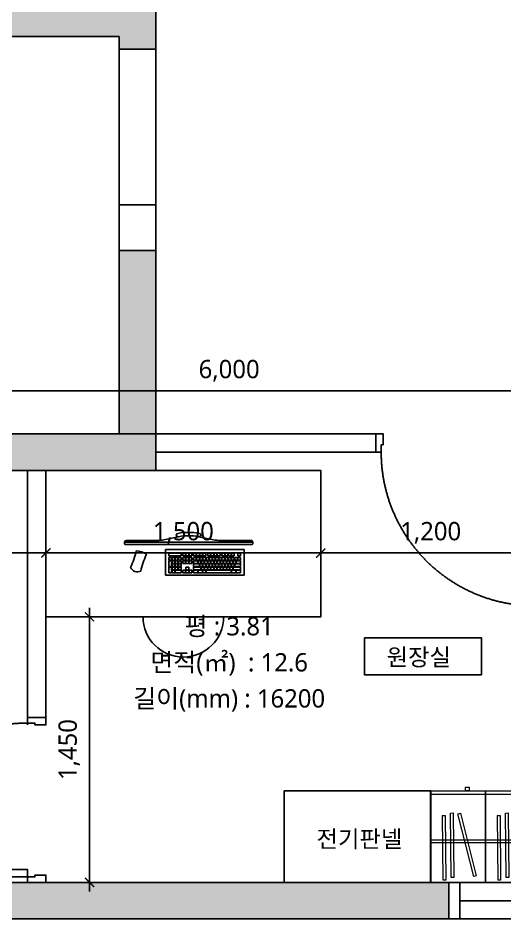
# Model space of a CAD drawing. Header units: metres. Extents: x 11578468 to 47831421, y -58341524 to -14256839.
# Drawn here: x 23815855 to 23818513, y -29036117 to -29031197 of the extents above; entities that cross this region are included whole.
import ezdxf
from ezdxf.enums import TextEntityAlignment as Align

# ---------------------------------------------------------------- set-up
doc = ezdxf.new("R2010")
doc.units = ezdxf.units.M
doc.header["$LTSCALE"] = 50
doc.header["$MEASUREMENT"] = 0
doc.linetypes.add('CEN', pattern=[62, 60, -1, 0, -1])
doc.linetypes.add('CENTER2', pattern=[28.575, 19.05, -3.175, 3.175, -3.175])
doc.layers.get('0').update_dxf_attribs({"linetype": 'CONTINUOUS'})
doc.layers.get('DEFPOINTS').update_dxf_attribs({"linetype": 'CONTINUOUS'})
for name, color, linetype in [('0-ELC TEXT', 7, 'CONTINUOUS'), ('04_FUR', 6, 'CONTINUOUS'), ('3.기호.계단선', 30, 'CONTINUOUS'), ('CEN', 250, 'CEN'), ('wall', 3, 'CONTINUOUS'), ('WIN', 4, 'CONTINUOUS'), ('家具', 251, 'CONTINUOUS')]:
    doc.layers.add(name, color=color, linetype=linetype)
doc.layers.add('Arch', color=8, linetype='CONTINUOUS', lineweight=0)
doc.layers.add('ha', color=8, linetype='CONTINUOUS', lineweight=5)
doc.styles.add('HY 울릉도 L', font='malgun.ttf')
doc.styles.add('넥슨고딕', font='malgun.ttf')
doc.styles.add('맑은 고딕', font='malgun.ttf')
doc.dimstyles.new('사본 50', dxfattribs={"dimscale": 50, "dimtxt": 2, "dimasz": 1, "dimexe": 1, "dimexo": 1, "dimgap": 1, "dimtad": 1, "dimdec": 0, "dimrnd": 0.05, "dimdsep": 46, "dimlunit": 6, "dimtxsty": 'HY 울릉도 L', "dimblk": 'ARCHTICK', "dimcen": 2.5, "dimdle": 1, "dimclrd": 133, "dimclre": 133, "dimclrt": 30, "dimadec": 0, "dimazin": 0, "dimtfac": 1, "dimtdec": 0, "dimtix": 1, "dimtmove": 2, "dimatfit": 3, "dimldrblk": 'ARCHTICK', "dimfxl": 1, "dimlwd": -1, "dimlwe": -1, "dimarcsym": 0})

# ---------------------------------------------------------------- blocks, each defined once
blk = doc.blocks.new('*U356')
at = {"layer": 'WIN', "linetype": 'Continuous'}
blk.add_line((60, 100), (1120, 100), dxfattribs=at)
for points in [[(0, 0), (1180, 0), (1180, 200), (0, 200)], [(0, 0), (60, 0), (60, 200), (0, 200)], [(1180, 0), (1120, 0), (1120, 200), (1180, 200)]]:
    blk.add_lwpolyline(points, close=True, dxfattribs=at)
blk = doc.blocks.new('sdagdgds')
at = {"layer": 'ha', "transparency": 33554687}
h = blk.add_hatch(color=256, dxfattribs=at)
h.dxf.hatch_style = 1
h.paths.add_polyline_path([(23725502, -29128457), (23728302, -29128457), (23728302, -29132607), (23728502, -29132607), (23728502, -29128257), (23728302, -29128257), (23725302, -29128257), (23725302, -29132557), (23725502, -29132557)])
h.paths.add_polyline_path([(23728502, -29133657), (23728302, -29133657), (23728302, -29133757), (23725502, -29133757), (23725502, -29133657), (23725302, -29133657), (23725302, -29133757), (23724848.0976572, -29133757), (23724752, -29133757), (23724752, -29136507), (23725152, -29136507), (23725152, -29137657), (23725352, -29137657), (23725352, -29137507), (23727752, -29137507), (23727952, -29137507), (23727952, -29137307), (23725352, -29137307), (23725352, -29136507), (23727052, -29136507), (23727052, -29136707), (23727252, -29136707), (23727252, -29136507), (23727252, -29135757), (23727252, -29135707), (23727052, -29135707), (23727052, -29135757), (23727052, -29136307), (23725352, -29136307), (23724952, -29136307), (23724952, -29133957), (23727052, -29133957), (23727052, -29134507), (23727252, -29134507), (23727252, -29133957), (23728502, -29133957)])
h.paths.add_polyline_path([(23727952, -29138607), (23727752, -29138607), (23727752, -29139637), (23725352, -29139637), (23725352, -29139457), (23725152, -29139457), (23725152, -29140057), (23725352, -29140057), (23725352, -29139837), (23727752, -29139837), (23727752, -29139907), (23727952, -29139907), (23727952, -29139837)])
h.paths.add_polyline_path([(23727952, -29141007), (23727752, -29141007), (23727752, -29142007), (23725352, -29142007), (23725352, -29141857), (23725152, -29141857), (23725152, -29144557), (23725652, -29144557), (23725652, -29144657), (23729552, -29144657), (23729552, -29144457), (23725852, -29144457), (23725852, -29144357), (23725352, -29144357), (23725352, -29142207), (23727952, -29142207)])
h.paths.add_polyline_path([(23731552, -29144307), (23730852, -29144307), (23730852, -29144457), (23730732, -29144457), (23730732, -29144657), (23732052, -29144657), (23732052, -29144457), (23731552, -29144457)])
h.paths.add_polyline_path([(23739502, -29144457), (23736702, -29144457), (23736702, -29144307), (23736002, -29144307), (23736002, -29144457), (23733202, -29144457), (23733202, -29144657), (23739502, -29144657)])
h.paths.add_polyline_path([(23745902, -29143307), (23745702, -29143307), (23745702, -29144457), (23744702, -29144457), (23744702, -29144307), (23744002, -29144307), (23744002, -29144457), (23743102, -29144457), (23743102, -29144657), (23745902, -29144657)])
h.paths.add_polyline_path([(23745902, -29133157), (23745702, -29133157), (23745702, -29139657), (23745902, -29139657)])
h.paths.add_polyline_path([(23745902, -29140857), (23745702, -29140857), (23745702, -29142157), (23745902, -29142157)])
h.paths.add_polyline_path([(23744602, -29136307), (23743902, -29136307), (23743902, -29136657), (23744602, -29136657)])
h.paths.add_polyline_path([(23736702, -29136307), (23736002, -29136307), (23736002, -29136657), (23736702, -29136657)])
h.paths.add_polyline_path([(23731602, -29136307), (23730902, -29136307), (23730902, -29136657), (23731602, -29136657)])
h.paths.add_polyline_path([(23745902, -29130707), (23745702, -29130707), (23745702, -29131957), (23745902, -29131957)])
h.paths.add_polyline_path([(23745902, -29128257), (23743802, -29128257), (23743802, -29128457), (23743802, -29128707), (23744502, -29128707), (23744502, -29128457), (23745702, -29128457), (23745702, -29129607), (23745902, -29129607)])
h.paths.add_polyline_path([(23731602, -29128457), (23731602, -29128257), (23730902, -29128257), (23730902, -29130107), (23731102, -29130107), (23731102, -29128707), (23731602, -29128707)])
h.paths.add_polyline_path([(23736702, -29128257), (23736002, -29128257), (23736002, -29128457), (23736002, -29128707), (23736702, -29128707), (23736702, -29128457)])
at = {"layer": 'CEN'}
blk.add_lwpolyline([(23727752, -29141007), (23727952, -29141007), (23727952, -29139907), (23727752, -29139907)], close=True, dxfattribs=at)
at = {"layer": 'wall'}
for p, q in [((23727952, -29138607), (23727952, -29139837)), ((23727752, -29139837), (23725352, -29139837)), ((23727752, -29139837), (23727752, -29139907)), ((23727952, -29139837), (23727952, -29139907)), ((23727752, -29139907), (23727952, -29139907)), ((23727752, -29141007), (23727752, -29142007)), ((23727752, -29141007), (23727952, -29141007)), ((23727952, -29141007), (23727952, -29142207)), ((23725352, -29142007), (23727752, -29142007)), ((23725352, -29142207), (23727952, -29142207)), ((23729552, -29144457), (23725852, -29144457)), ((23729552, -29144457), (23729552, -29144657)), ((23729552, -29144657), (23725652, -29144657))]:
    blk.add_line(p, q, dxfattribs=at)
at = {"layer": 'WIN', "linetype": 'Continuous'}
blk.add_blockref('*U356', (23729552, -29144657), dxfattribs=at)
blk = doc.blocks.new('*U2496')
at = {"layer": 'WIN', "linetype": 'Continuous', "transparency": 33554687}
for points in [[(30, 1040), (30, 200), (70, 200), (70, 1040)], [(0, 200), (0, 100), (40, 100), (40, 160), (30, 160), (30, 200)], [(900, 200), (900, 100), (860, 100), (860, 160), (870, 160), (870, 200)]]:
    blk.add_lwpolyline(points, close=True, dxfattribs=at)
at = {"layer": 'WIN', "linetype": 'CENTER2', "ltscale": 20, "transparency": 33554687}
blk.add_arc((30, 200), 840, 0, 90, dxfattribs=at)
blk = doc.blocks.new('arrttt')
at = {"layer": 'Arch', "color": 6}
for p, q in [((883190.8, 53508.7), (882890.8, 53508.7)), ((882890.8, 53508.7), (882890.8, 53008.7)), ((882958.9, 53496.3), (882955.8, 53144.1)), ((882972.9, 53496.2), (882958.9, 53496.3)), ((882969.8, 53144), (882972.9, 53496.2)), ((883002.8, 53482.1), (882999.7, 53130)), ((883016.8, 53482), (883002.8, 53482.1)), ((883013.7, 53129.9), (883016.8, 53482)), ((883190.8, 53008.7), (883190.8, 53508.7)), ((883126.4, 53476.3), (883040, 53134.9)), ((883053.6, 53131.5), (883140, 53472.9)), ((883140, 53472.9), (883126.4, 53476.3)), ((882890.8, 53291.2), (883190.8, 53291.2)), ((882890.8, 53276.2), (883190.8, 53276.2)), ((882955.8, 53144.1), (882969.8, 53144)), ((882999.7, 53130), (883013.7, 53129.9)), ((883040, 53134.9), (883053.6, 53131.5)), ((883190.8, 53028.7), (882890.8, 53028.7)), ((882890.8, 53008.7), (883190.8, 53008.7)), ((883100.8, 53008.7), (883080.8, 53008.7)), ((883080.8, 53008.7), (883080.8, 52988.7)), ((883080.8, 52988.7), (883100.8, 52988.7)), ((883100.8, 52988.7), (883100.8, 53008.7))]:
    blk.add_line(p, q, dxfattribs=at)
blk = doc.blocks.new('374982739')
for p, q in [((23848107.6, -29101178.4), (23848107.6, -29101356.3)), ((23848116.6, -29101169.4), (23848116.6, -29101169.4)), ((23848116.6, -29101169.4), (23848125.6, -29101169.4)), ((23848130.1, -29101173.9), (23848130.1, -29101864.9)), ((23848156.4, -29101216.2), (23848298.1, -29101216.2)), ((23848156.4, -29101216.2), (23848156.4, -29101644.8)), ((23848177.1, -29101235.2), (23848177.1, -29101250.4)), ((23848192.2, -29101235.2), (23848177.1, -29101235.2)), ((23848177.1, -29101250.4), (23848192.2, -29101250.4)), ((23848192.2, -29101250.4), (23848192.2, -29101235.2)), ((23848200.9, -29101235.2), (23848200.9, -29101250.4)), ((23848216, -29101235.2), (23848200.9, -29101235.2)), ((23848200.9, -29101250.4), (23848216, -29101250.4)), ((23848216, -29101252.6), (23848200.9, -29101252.6)), ((23848200.9, -29101252.6), (23848200.9, -29101267.7)), ((23848216, -29101250.4), (23848216, -29101235.2)), ((23848216, -29101267.7), (23848216, -29101252.6)), ((23848218.2, -29101235.2), (23848218.2, -29101259)), ((23848233.3, -29101235.2), (23848218.2, -29101235.2)), ((23848233.3, -29101259), (23848233.3, -29101235.2)), ((23848235.5, -29101235.2), (23848235.5, -29101267.7)), ((23848250.7, -29101235.2), (23848235.5, -29101235.2)), ((23848250.7, -29101267.7), (23848250.7, -29101235.2)), ((23848252.8, -29101235.2), (23848252.8, -29101276.4)), ((23848268, -29101235.2), (23848252.8, -29101235.2)), ((23848268, -29101276.4), (23848268, -29101235.2)), ((23848270.1, -29101235.2), (23848270.1, -29101259)), ((23848285.3, -29101235.2), (23848270.1, -29101235.2)), ((23848285.3, -29101259), (23848285.3, -29101235.2)), ((23848298.1, -29101644.8), (23848298.1, -29101216.2)), ((23848177.1, -29101269.9), (23848177.1, -29101285)), ((23848192.2, -29101269.9), (23848177.1, -29101269.9)), ((23848177.1, -29101285), (23848192.2, -29101285)), ((23848177.1, -29101287.2), (23848177.1, -29101302.3)), ((23848192.2, -29101287.2), (23848177.1, -29101287.2)), ((23848177.1, -29101302.3), (23848192.2, -29101302.3)), ((23848177.1, -29101304.5), (23848177.1, -29101319.6)), ((23848192.2, -29101304.5), (23848177.1, -29101304.5)), ((23848192.2, -29101285), (23848192.2, -29101269.9)), ((23848192.2, -29101302.3), (23848192.2, -29101287.2)), ((23848192.2, -29101319.6), (23848192.2, -29101304.5)), ((23848200.9, -29101267.7), (23848216, -29101267.7)), ((23848216, -29101269.9), (23848200.9, -29101269.9)), ((23848200.9, -29101269.9), (23848200.9, -29101285)), ((23848200.9, -29101285), (23848216, -29101285)), ((23848200.9, -29101287.2), (23848200.9, -29101302.3)), ((23848216, -29101287.2), (23848200.9, -29101287.2)), ((23848200.9, -29101302.3), (23848216, -29101302.3)), ((23848216, -29101304.5), (23848200.9, -29101304.5)), ((23848200.9, -29101304.5), (23848200.9, -29101319.6)), ((23848216, -29101285), (23848216, -29101269.9)), ((23848216, -29101302.3), (23848216, -29101287.2)), ((23848216, -29101319.6), (23848216, -29101304.5)), ((23848218.2, -29101259), (23848233.3, -29101259)), ((23848218.2, -29101261.2), (23848218.2, -29101276.4)), ((23848233.3, -29101261.2), (23848218.2, -29101261.2)), ((23848218.2, -29101276.4), (23848233.3, -29101276.4)), ((23848218.2, -29101278.5), (23848218.2, -29101293.7)), ((23848233.3, -29101278.5), (23848218.2, -29101278.5)), ((23848218.2, -29101293.7), (23848233.3, -29101293.7)), ((23848218.2, -29101295.8), (23848218.2, -29101311)), ((23848233.3, -29101295.8), (23848218.2, -29101295.8)), ((23848233.3, -29101276.4), (23848233.3, -29101261.2)), ((23848233.3, -29101293.7), (23848233.3, -29101278.5)), ((23848233.3, -29101311), (23848233.3, -29101295.8)), ((23848235.5, -29101267.7), (23848250.7, -29101267.7)), ((23848235.5, -29101269.9), (23848235.5, -29101285)), ((23848250.7, -29101269.9), (23848235.5, -29101269.9)), ((23848235.5, -29101285), (23848250.7, -29101285)), ((23848235.5, -29101287.2), (23848235.5, -29101302.3)), ((23848250.7, -29101287.2), (23848235.5, -29101287.2)), ((23848235.5, -29101302.3), (23848250.7, -29101302.3)), ((23848250.7, -29101304.5), (23848235.5, -29101304.5)), ((23848235.5, -29101304.5), (23848235.5, -29101319.6)), ((23848250.7, -29101285), (23848250.7, -29101269.9)), ((23848250.7, -29101302.3), (23848250.7, -29101287.2)), ((23848250.7, -29101319.6), (23848250.7, -29101304.5)), ((23848252.8, -29101276.4), (23848268, -29101276.4)), ((23848252.8, -29101278.5), (23848252.8, -29101293.7)), ((23848268, -29101278.5), (23848252.8, -29101278.5)), ((23848252.8, -29101293.7), (23848268, -29101293.7)), ((23848252.8, -29101295.8), (23848252.8, -29101311)), ((23848268, -29101295.8), (23848252.8, -29101295.8)), ((23848268, -29101293.7), (23848268, -29101278.5)), ((23848268, -29101311), (23848268, -29101295.8)), ((23848270.1, -29101259), (23848285.3, -29101259)), ((23848270.1, -29101261.2), (23848270.1, -29101285)), ((23848285.3, -29101261.2), (23848270.1, -29101261.2)), ((23848270.1, -29101285), (23848285.3, -29101285)), ((23848270.1, -29101287.2), (23848270.1, -29101423.5)), ((23848285.3, -29101287.2), (23848270.1, -29101287.2)), ((23848285.3, -29101285), (23848285.3, -29101261.2)), ((23848285.3, -29101423.5), (23848285.3, -29101287.2)), ((23848177.1, -29101319.6), (23848192.2, -29101319.6)), ((23848177.1, -29101321.8), (23848177.1, -29101337)), ((23848192.2, -29101321.8), (23848177.1, -29101321.8)), ((23848177.1, -29101337), (23848192.2, -29101337)), ((23848177.1, -29101347.8), (23848177.1, -29101362.9)), ((23848192.2, -29101347.8), (23848177.1, -29101347.8)), ((23848192.2, -29101337), (23848192.2, -29101321.8)), ((23848192.2, -29101362.9), (23848192.2, -29101347.8)), ((23848200.9, -29101319.6), (23848216, -29101319.6)), ((23848216, -29101321.8), (23848200.9, -29101321.8)), ((23848200.9, -29101321.8), (23848200.9, -29101337)), ((23848200.9, -29101337), (23848216, -29101337)), ((23848200.9, -29101339.1), (23848200.9, -29101354.3)), ((23848216, -29101339.1), (23848200.9, -29101339.1)), ((23848200.9, -29101354.3), (23848216, -29101354.3)), ((23848200.9, -29101356.4), (23848200.9, -29101371.6)), ((23848216, -29101356.4), (23848200.9, -29101356.4)), ((23848216, -29101337), (23848216, -29101321.8)), ((23848216, -29101354.3), (23848216, -29101339.1)), ((23848216, -29101371.6), (23848216, -29101356.4)), ((23848218.2, -29101311), (23848233.3, -29101311)), ((23848218.2, -29101313.2), (23848218.2, -29101328.3)), ((23848233.3, -29101313.2), (23848218.2, -29101313.2)), ((23848218.2, -29101328.3), (23848233.3, -29101328.3)), ((23848218.2, -29101330.5), (23848218.2, -29101345.6)), ((23848233.3, -29101330.5), (23848218.2, -29101330.5)), ((23848218.2, -29101345.6), (23848233.3, -29101345.6)), ((23848233.3, -29101347.8), (23848218.2, -29101347.8)), ((23848218.2, -29101347.8), (23848218.2, -29101362.9)), ((23848233.3, -29101328.3), (23848233.3, -29101313.2)), ((23848233.3, -29101345.6), (23848233.3, -29101330.5)), ((23848233.3, -29101362.9), (23848233.3, -29101347.8)), ((23848235.5, -29101319.6), (23848250.7, -29101319.6)), ((23848250.7, -29101321.8), (23848235.5, -29101321.8)), ((23848235.5, -29101321.8), (23848235.5, -29101337)), ((23848235.5, -29101337), (23848250.7, -29101337)), ((23848235.5, -29101339.1), (23848235.5, -29101354.3)), ((23848250.7, -29101339.1), (23848235.5, -29101339.1)), ((23848235.5, -29101354.3), (23848250.7, -29101354.3)), ((23848235.5, -29101356.4), (23848235.5, -29101371.6)), ((23848250.7, -29101356.4), (23848235.5, -29101356.4)), ((23848250.7, -29101337), (23848250.7, -29101321.8)), ((23848250.7, -29101354.3), (23848250.7, -29101339.1)), ((23848250.7, -29101371.6), (23848250.7, -29101356.4)), ((23848252.8, -29101311), (23848268, -29101311)), ((23848252.8, -29101313.2), (23848252.8, -29101328.3)), ((23848268, -29101313.2), (23848252.8, -29101313.2)), ((23848252.8, -29101328.3), (23848268, -29101328.3)), ((23848252.8, -29101330.5), (23848252.8, -29101345.6)), ((23848268, -29101330.5), (23848252.8, -29101330.5)), ((23848252.8, -29101345.6), (23848268, -29101345.6)), ((23848252.8, -29101347.8), (23848252.8, -29101362.9)), ((23848268, -29101347.8), (23848252.8, -29101347.8)), ((23848268, -29101328.3), (23848268, -29101313.2)), ((23848268, -29101345.6), (23848268, -29101330.5)), ((23848268, -29101362.9), (23848268, -29101347.8)), ((23848087.2, -29101465.3), (23848105.8, -29101374.3)), ((23848177.1, -29101362.9), (23848192.2, -29101362.9)), ((23848177.1, -29101365.1), (23848177.1, -29101380.3)), ((23848192.2, -29101365.1), (23848177.1, -29101365.1)), ((23848177.1, -29101380.3), (23848192.2, -29101380.3)), ((23848192.2, -29101382.4), (23848177.1, -29101382.4)), ((23848177.1, -29101382.4), (23848177.1, -29101397.6)), ((23848177.1, -29101397.6), (23848192.2, -29101397.6)), ((23848177.1, -29101399.7), (23848177.1, -29101414.9)), ((23848192.2, -29101399.7), (23848177.1, -29101399.7)), ((23848192.2, -29101380.3), (23848192.2, -29101365.1)), ((23848192.2, -29101397.6), (23848192.2, -29101382.4)), ((23848192.2, -29101414.9), (23848192.2, -29101399.7)), ((23848200.9, -29101371.6), (23848216, -29101371.6)), ((23848200.9, -29101373.8), (23848200.9, -29101388.9)), ((23848216, -29101373.8), (23848200.9, -29101373.8)), ((23848200.9, -29101388.9), (23848216, -29101388.9)), ((23848200.9, -29101391.1), (23848200.9, -29101406.2)), ((23848216, -29101391.1), (23848200.9, -29101391.1)), ((23848200.9, -29101406.2), (23848216, -29101406.2)), ((23848216, -29101388.9), (23848216, -29101373.8)), ((23848216, -29101406.2), (23848216, -29101391.1)), ((23848218.2, -29101362.9), (23848233.3, -29101362.9)), ((23848218.2, -29101365.1), (23848218.2, -29101380.3)), ((23848233.3, -29101365.1), (23848218.2, -29101365.1)), ((23848218.2, -29101380.3), (23848233.3, -29101380.3)), ((23848233.3, -29101382.4), (23848218.2, -29101382.4)), ((23848218.2, -29101382.4), (23848218.2, -29101397.6)), ((23848218.2, -29101397.6), (23848233.3, -29101397.6)), ((23848218.2, -29101399.7), (23848218.2, -29101414.9)), ((23848233.3, -29101399.7), (23848218.2, -29101399.7)), ((23848233.3, -29101380.3), (23848233.3, -29101365.1)), ((23848233.3, -29101397.6), (23848233.3, -29101382.4)), ((23848233.3, -29101414.9), (23848233.3, -29101399.7)), ((23848235.5, -29101371.6), (23848250.7, -29101371.6)), ((23848235.5, -29101373.8), (23848235.5, -29101388.9)), ((23848250.7, -29101373.8), (23848235.5, -29101373.8)), ((23848235.5, -29101388.9), (23848250.7, -29101388.9)), ((23848250.7, -29101391.1), (23848235.5, -29101391.1)), ((23848235.5, -29101391.1), (23848235.5, -29101406.2)), ((23848235.5, -29101406.2), (23848250.7, -29101406.2)), ((23848250.7, -29101388.9), (23848250.7, -29101373.8)), ((23848250.7, -29101406.2), (23848250.7, -29101391.1)), ((23848252.8, -29101362.9), (23848268, -29101362.9)), ((23848252.8, -29101365.1), (23848252.8, -29101380.3)), ((23848268, -29101365.1), (23848252.8, -29101365.1)), ((23848252.8, -29101380.3), (23848268, -29101380.3)), ((23848252.8, -29101382.4), (23848252.8, -29101397.6)), ((23848268, -29101382.4), (23848252.8, -29101382.4)), ((23848252.8, -29101397.6), (23848268, -29101397.6)), ((23848268, -29101399.7), (23848252.8, -29101399.7)), ((23848252.8, -29101399.7), (23848252.8, -29101414.9)), ((23848268, -29101380.3), (23848268, -29101365.1)), ((23848268, -29101397.6), (23848268, -29101382.4)), ((23848268, -29101414.9), (23848268, -29101399.7)), ((23848177.1, -29101414.9), (23848192.2, -29101414.9)), ((23848177.1, -29101425.7), (23848177.1, -29101440.9)), ((23848192.2, -29101425.7), (23848177.1, -29101425.7)), ((23848177.1, -29101440.9), (23848192.2, -29101440.9)), ((23848177.1, -29101443), (23848177.1, -29101458.2)), ((23848192.2, -29101443), (23848177.1, -29101443)), ((23848192.2, -29101440.9), (23848192.2, -29101425.7)), ((23848192.2, -29101458.2), (23848192.2, -29101443)), ((23848216, -29101408.4), (23848200.9, -29101408.4)), ((23848200.9, -29101408.4), (23848200.9, -29101423.5)), ((23848200.9, -29101423.5), (23848216, -29101423.5)), ((23848216, -29101425.7), (23848200.9, -29101425.7)), ((23848200.9, -29101425.7), (23848200.9, -29101440.9)), ((23848200.9, -29101440.9), (23848216, -29101440.9)), ((23848216, -29101443), (23848200.9, -29101443)), ((23848200.9, -29101443), (23848200.9, -29101458.2)), ((23848216, -29101423.5), (23848216, -29101408.4)), ((23848216, -29101440.9), (23848216, -29101425.7)), ((23848216, -29101458.2), (23848216, -29101443)), ((23848218.2, -29101414.9), (23848233.3, -29101414.9)), ((23848218.2, -29101417), (23848218.2, -29101432.2)), ((23848233.3, -29101417), (23848218.2, -29101417)), ((23848233.3, -29101432.2), (23848218.2, -29101432.2)), ((23848218.2, -29101434.4), (23848218.2, -29101449.5)), ((23848218.2, -29101434.4), (23848233.3, -29101434.4)), ((23848218.2, -29101449.5), (23848233.3, -29101449.5)), ((23848218.2, -29101451.7), (23848218.2, -29101466.8)), ((23848218.2, -29101451.7), (23848233.3, -29101451.7)), ((23848233.3, -29101432.2), (23848233.3, -29101417)), ((23848233.3, -29101449.5), (23848233.3, -29101434.4)), ((23848233.3, -29101466.8), (23848233.3, -29101451.7)), ((23848235.5, -29101408.4), (23848235.5, -29101423.5)), ((23848250.7, -29101408.4), (23848235.5, -29101408.4)), ((23848235.5, -29101423.5), (23848250.7, -29101423.5)), ((23848250.7, -29101425.7), (23848235.5, -29101425.7)), ((23848235.5, -29101425.7), (23848235.5, -29101440.9)), ((23848235.5, -29101440.9), (23848250.7, -29101440.9)), ((23848235.5, -29101443), (23848235.5, -29101458.2)), ((23848250.7, -29101443), (23848235.5, -29101443)), ((23848250.7, -29101423.5), (23848250.7, -29101408.4)), ((23848250.7, -29101440.9), (23848250.7, -29101425.7)), ((23848250.7, -29101458.2), (23848250.7, -29101443)), ((23848252.8, -29101414.9), (23848268, -29101414.9)), ((23848252.8, -29101417), (23848252.8, -29101432.2)), ((23848268, -29101417), (23848252.8, -29101417)), ((23848268, -29101432.2), (23848252.8, -29101432.2)), ((23848252.8, -29101434.4), (23848252.8, -29101449.5)), ((23848252.8, -29101434.4), (23848268, -29101434.4)), ((23848252.8, -29101449.5), (23848268, -29101449.5)), ((23848252.8, -29101451.7), (23848252.8, -29101492.8)), ((23848268, -29101451.7), (23848252.8, -29101451.7)), ((23848268, -29101432.2), (23848268, -29101417)), ((23848268, -29101449.5), (23848268, -29101434.4)), ((23848268, -29101492.8), (23848268, -29101451.7)), ((23848285.3, -29101423.5), (23848270.1, -29101423.5)), ((23848285.3, -29101425.7), (23848270.1, -29101425.7)), ((23848270.1, -29101425.7), (23848270.1, -29101440.9)), ((23848285.3, -29101440.9), (23848270.1, -29101440.9)), ((23848270.1, -29101443), (23848270.1, -29101466.8)), ((23848285.3, -29101443), (23848270.1, -29101443)), ((23848285.3, -29101440.9), (23848285.3, -29101425.7)), ((23848285.3, -29101466.8), (23848285.3, -29101443)), ((23848177.1, -29101458.2), (23848192.2, -29101458.2)), ((23848177.1, -29101460.3), (23848177.1, -29101475.5)), ((23848192.2, -29101460.3), (23848177.1, -29101460.3)), ((23848177.1, -29101475.5), (23848192.2, -29101475.5)), ((23848177.1, -29101477.6), (23848177.1, -29101492.8)), ((23848192.2, -29101477.6), (23848177.1, -29101477.6)), ((23848177.1, -29101492.8), (23848192.2, -29101492.8)), ((23848177.1, -29101501.5), (23848177.1, -29101516.6)), ((23848192.2, -29101501.5), (23848177.1, -29101501.5)), ((23848192.2, -29101475.5), (23848192.2, -29101460.3)), ((23848192.2, -29101492.8), (23848192.2, -29101477.6)), ((23848192.2, -29101516.6), (23848192.2, -29101501.5)), ((23848200.9, -29101458.2), (23848216, -29101458.2)), ((23848216, -29101460.3), (23848200.9, -29101460.3)), ((23848200.9, -29101460.3), (23848200.9, -29101475.5)), ((23848200.9, -29101475.5), (23848216, -29101475.5)), ((23848200.9, -29101477.6), (23848200.9, -29101492.8)), ((23848216, -29101477.6), (23848200.9, -29101477.6)), ((23848200.9, -29101492.8), (23848216, -29101492.8)), ((23848216, -29101501.5), (23848200.9, -29101501.5)), ((23848200.9, -29101501.5), (23848200.9, -29101516.6)), ((23848216, -29101475.5), (23848216, -29101460.3)), ((23848216, -29101492.8), (23848216, -29101477.6)), ((23848216, -29101516.6), (23848216, -29101501.5)), ((23848218.2, -29101466.8), (23848233.3, -29101466.8)), ((23848218.2, -29101469), (23848218.2, -29101492.8)), ((23848233.3, -29101469), (23848218.2, -29101469)), ((23848218.2, -29101492.8), (23848233.3, -29101492.8)), ((23848218.2, -29101501.5), (23848218.2, -29101516.6)), ((23848233.3, -29101501.5), (23848218.2, -29101501.5)), ((23848233.3, -29101492.8), (23848233.3, -29101469)), ((23848233.3, -29101516.6), (23848233.3, -29101501.5)), ((23848235.5, -29101458.2), (23848250.7, -29101458.2)), ((23848235.5, -29101460.3), (23848235.5, -29101492.8)), ((23848250.7, -29101460.3), (23848235.5, -29101460.3)), ((23848235.5, -29101492.8), (23848250.7, -29101492.8)), ((23848250.7, -29101492.8), (23848250.7, -29101460.3)), ((23848252.8, -29101492.8), (23848268, -29101492.8)), ((23848270.1, -29101466.8), (23848285.3, -29101466.8)), ((23848270.1, -29101469), (23848270.1, -29101492.8)), ((23848285.3, -29101469), (23848270.1, -29101469)), ((23848270.1, -29101492.8), (23848285.3, -29101492.8)), ((23848270.1, -29101501.5), (23848270.1, -29101516.6)), ((23848285.3, -29101501.5), (23848270.1, -29101501.5)), ((23848285.3, -29101492.8), (23848285.3, -29101469)), ((23848285.3, -29101516.6), (23848285.3, -29101501.5)), ((23848177.1, -29101516.6), (23848192.2, -29101516.6)), ((23848177.1, -29101518.8), (23848177.1, -29101533.9)), ((23848192.2, -29101518.8), (23848177.1, -29101518.8)), ((23848177.1, -29101533.9), (23848192.2, -29101533.9)), ((23848177.1, -29101536.1), (23848177.1, -29101551.2)), ((23848192.2, -29101536.1), (23848177.1, -29101536.1)), ((23848177.1, -29101551.2), (23848192.2, -29101551.2)), ((23848192.2, -29101533.9), (23848192.2, -29101518.8)), ((23848192.2, -29101551.2), (23848192.2, -29101536.1)), ((23848200.9, -29101516.6), (23848216, -29101516.6)), ((23848216, -29101518.8), (23848200.9, -29101518.8)), ((23848200.9, -29101518.8), (23848200.9, -29101533.9)), ((23848200.9, -29101533.9), (23848216, -29101533.9)), ((23848200.9, -29101536.1), (23848200.9, -29101551.2)), ((23848216, -29101536.1), (23848200.9, -29101536.1)), ((23848200.9, -29101551.2), (23848216, -29101551.2)), ((23848216, -29101533.9), (23848216, -29101518.8)), ((23848216, -29101551.2), (23848216, -29101536.1)), ((23848218.2, -29101516.6), (23848233.3, -29101516.6)), ((23848218.2, -29101518.8), (23848218.2, -29101533.9)), ((23848233.3, -29101518.8), (23848218.2, -29101518.8)), ((23848218.2, -29101533.9), (23848233.3, -29101533.9)), ((23848218.2, -29101536.1), (23848218.2, -29101551.2)), ((23848233.3, -29101536.1), (23848218.2, -29101536.1)), ((23848218.2, -29101551.2), (23848233.3, -29101551.2)), ((23848233.3, -29101533.9), (23848233.3, -29101518.8)), ((23848233.3, -29101551.2), (23848233.3, -29101536.1)), ((23848252.8, -29101518.8), (23848252.8, -29101533.9)), ((23848268, -29101518.8), (23848252.8, -29101518.8)), ((23848252.8, -29101533.9), (23848268, -29101533.9)), ((23848268, -29101533.9), (23848268, -29101518.8)), ((23848270.1, -29101516.6), (23848285.3, -29101516.6)), ((23848285.3, -29101518.8), (23848270.1, -29101518.8)), ((23848270.1, -29101518.8), (23848270.1, -29101533.9)), ((23848270.1, -29101533.9), (23848285.3, -29101533.9)), ((23848270.1, -29101536.1), (23848270.1, -29101551.2)), ((23848285.3, -29101536.1), (23848270.1, -29101536.1)), ((23848270.1, -29101551.2), (23848285.3, -29101551.2)), ((23848285.3, -29101533.9), (23848285.3, -29101518.8)), ((23848285.3, -29101551.2), (23848285.3, -29101536.1)), ((23848177.1, -29101559.9), (23848177.1, -29101627)), ((23848192.2, -29101559.9), (23848177.1, -29101559.9)), ((23848192.2, -29101627), (23848192.2, -29101559.9)), ((23848216, -29101559.9), (23848200.9, -29101559.9)), ((23848200.9, -29101559.9), (23848200.9, -29101575)), ((23848200.9, -29101575), (23848216, -29101575)), ((23848200.9, -29101577.2), (23848200.9, -29101592.4)), ((23848216, -29101577.2), (23848200.9, -29101577.2)), ((23848200.9, -29101592.4), (23848216, -29101592.4)), ((23848216, -29101594.5), (23848200.9, -29101594.5)), ((23848200.9, -29101594.5), (23848200.9, -29101609.7)), ((23848216, -29101575), (23848216, -29101559.9)), ((23848216, -29101592.4), (23848216, -29101577.2)), ((23848216, -29101609.7), (23848216, -29101594.5)), ((23848218.2, -29101559.9), (23848218.2, -29101575)), ((23848233.3, -29101559.9), (23848218.2, -29101559.9)), ((23848218.2, -29101575), (23848233.3, -29101575)), ((23848218.2, -29101577.2), (23848218.2, -29101592.4)), ((23848233.3, -29101577.2), (23848218.2, -29101577.2)), ((23848218.2, -29101592.4), (23848233.3, -29101592.4)), ((23848218.2, -29101594.5), (23848218.2, -29101609.7)), ((23848233.3, -29101594.5), (23848218.2, -29101594.5)), ((23848233.3, -29101575), (23848233.3, -29101559.9)), ((23848233.3, -29101592.4), (23848233.3, -29101577.2)), ((23848233.3, -29101609.7), (23848233.3, -29101594.5)), ((23848235.5, -29101559.9), (23848235.5, -29101575)), ((23848250.7, -29101559.9), (23848235.5, -29101559.9)), ((23848235.5, -29101575), (23848250.7, -29101575)), ((23848235.5, -29101577.2), (23848235.5, -29101592.4)), ((23848250.7, -29101577.2), (23848235.5, -29101577.2)), ((23848235.5, -29101592.4), (23848250.7, -29101592.4)), ((23848250.7, -29101594.5), (23848235.5, -29101594.5)), ((23848235.5, -29101594.5), (23848235.5, -29101609.7)), ((23848250.7, -29101575), (23848250.7, -29101559.9)), ((23848250.7, -29101592.4), (23848250.7, -29101577.2)), ((23848250.7, -29101609.7), (23848250.7, -29101594.5)), ((23848252.8, -29101559.9), (23848252.8, -29101575)), ((23848268, -29101559.9), (23848252.8, -29101559.9)), ((23848252.8, -29101575), (23848268, -29101575)), ((23848252.8, -29101577.2), (23848252.8, -29101592.4)), ((23848268, -29101577.2), (23848252.8, -29101577.2)), ((23848252.8, -29101592.4), (23848268, -29101592.4)), ((23848268, -29101594.5), (23848252.8, -29101594.5)), ((23848252.8, -29101594.5), (23848252.8, -29101609.7)), ((23848268, -29101575), (23848268, -29101559.9)), ((23848268, -29101592.4), (23848268, -29101577.2)), ((23848268, -29101609.7), (23848268, -29101594.5)), ((23848270.1, -29101559.9), (23848270.1, -29101592.4)), ((23848285.3, -29101559.9), (23848270.1, -29101559.9)), ((23848270.1, -29101592.4), (23848285.3, -29101592.4)), ((23848285.3, -29101594.5), (23848270.1, -29101594.5)), ((23848270.1, -29101594.5), (23848270.1, -29101609.7)), ((23848285.3, -29101592.4), (23848285.3, -29101559.9)), ((23848285.3, -29101609.7), (23848285.3, -29101594.5)), ((23848156.4, -29101644.8), (23848298.1, -29101644.8)), ((23848177.1, -29101627), (23848192.2, -29101627)), ((23848200.9, -29101609.7), (23848216, -29101609.7)), ((23848200.9, -29101611.8), (23848200.9, -29101627)), ((23848216, -29101611.8), (23848200.9, -29101611.8)), ((23848200.9, -29101627), (23848216, -29101627)), ((23848216, -29101627), (23848216, -29101611.8)), ((23848218.2, -29101609.7), (23848233.3, -29101609.7)), ((23848218.2, -29101611.8), (23848218.2, -29101627)), ((23848250.7, -29101611.8), (23848218.2, -29101611.8)), ((23848218.2, -29101627), (23848250.7, -29101627)), ((23848235.5, -29101609.7), (23848250.7, -29101609.7)), ((23848250.7, -29101627), (23848250.7, -29101611.8)), ((23848252.8, -29101609.7), (23848268, -29101609.7)), ((23848252.8, -29101611.8), (23848252.8, -29101627)), ((23848285.3, -29101611.8), (23848252.8, -29101611.8)), ((23848252.8, -29101627), (23848285.3, -29101627)), ((23848270.1, -29101609.7), (23848285.3, -29101609.7)), ((23848285.3, -29101627), (23848285.3, -29101611.8))]:
    blk.add_line(p, q)
blk.add_lwpolyline([(23848087.2, -29101573.5), (23848105.8, -29101664.4)])
blk.add_lwpolyline([(23848256, -29101836, 0.043661), (23848164.5, -29101805.2, -0.131652), (23848183.2, -29101749.7, 0.043661), (23848274.7, -29101780.5, -0.414214)], format="xyb", close=True)
for centre, radius, start, end in [((23848116.6, -29101178.4), 9, 90.0015, 180.0015), ((23848125.6, -29101173.9), 4.5, 0.0015, 90.0015), ((23848017.6, -29101356.3), 90, 348.4413, 0.0015), ((23848078.7, -29101461.7), 9.2, 0.0015, 180.0015), ((23848351.7, -29101519.4), 288, 168.4413, 191.5616), ((23848351.7, -29101519.4), 270, 168.4413, 191.5616), ((23848078.7, -29101577.1), 9.2, 180.0015, 0.0015), ((23848017.6, -29101682.5), 90, 0.0015, 11.5616), ((23848125.6, -29101864.9), 4.5, 270.0015, 0.0015)]:
    blk.add_arc(centre, radius, start, end)
at = {"layer": '家具', "color": 251, "true_color": 0x636466}
for p, q in [((23848116.6, -29101169.4), (23848116.6, -29101869.4)), ((23848107.6, -29101860.4), (23848107.6, -29101682.5)), ((23848116.6, -29101869.4), (23848116.6, -29101869.4)), ((23848125.6, -29101869.4), (23848116.6, -29101869.4))]:
    blk.add_line(p, q, dxfattribs=at)
blk.add_arc((23848116.6, -29101860.4), 9, 180.0015, 270.0015, dxfattribs=at)
blk = doc.blocks.new('_ArchTick')
at = {"color": 0, "linetype": 'ByBlock', "const_width": 0.15}
blk.add_lwpolyline([(-0.5, -0.5), (0.5, 0.5)], dxfattribs=at)
blk = doc.blocks.new('*D2509')
at = {"layer": 'DEFPOINTS', "color": 0}
for p in [(23814007.7, -29033667.2), (23816007.7, -29033667.2), (23816007.7, -29034118.5)]:
    blk.add_point(p, dxfattribs=at)
at = {"layer": 'wall', "color": 133, "ltscale": 10}
for p, q in [((23814007.7, -29033717.2), (23814007.7, -29034168.5)), ((23816007.7, -29033717.2), (23816007.7, -29034168.5)), ((23813957.7, -29034118.5), (23816057.7, -29034118.5))]:
    blk.add_line(p, q, dxfattribs=at)
at = {"layer": 'wall', "color": 133, "xscale": 50, "yscale": 50, "zscale": 50, "rotation": 180}
blk.add_blockref('_ArchTick', (23814007.7, -29034118.5), dxfattribs=at)
at = {"layer": 'wall', "color": 133, "xscale": 50, "yscale": 50, "zscale": 50}
blk.add_blockref('_ArchTick', (23816007.7, -29034118.5), dxfattribs=at)
at = {"layer": 'wall', "color": 30, "ltscale": 10, "insert": (23815007.7, -29034008.4), "char_height": 100, "attachment_point": 5, "style": 'HY 울릉도 L'}
blk.add_mtext('2,000', dxfattribs=at)
blk = doc.blocks.new('*D2510')
at = {"layer": 'DEFPOINTS', "color": 0}
for p in [(23816007.7, -29033667.2), (23817507.7, -29033667.2), (23817507.7, -29034118.5)]:
    blk.add_point(p, dxfattribs=at)
at = {"layer": 'wall', "color": 133, "ltscale": 10}
for p, q in [((23816007.7, -29033717.2), (23816007.7, -29034168.5)), ((23817507.7, -29033717.2), (23817507.7, -29034168.5)), ((23815957.7, -29034118.5), (23817557.7, -29034118.5))]:
    blk.add_line(p, q, dxfattribs=at)
at = {"layer": 'wall', "color": 133, "xscale": 50, "yscale": 50, "zscale": 50, "rotation": 180}
blk.add_blockref('_ArchTick', (23816007.7, -29034118.5), dxfattribs=at)
at = {"layer": 'wall', "color": 133, "xscale": 50, "yscale": 50, "zscale": 50}
blk.add_blockref('_ArchTick', (23817507.7, -29034118.5), dxfattribs=at)
at = {"layer": 'wall', "color": 30, "ltscale": 10, "insert": (23816757.7, -29034008.2), "char_height": 100, "attachment_point": 5, "style": 'HY 울릉도 L'}
blk.add_mtext('1,500', dxfattribs=at)
blk = doc.blocks.new('*D2511')
at = {"layer": 'DEFPOINTS', "color": 0}
for p in [(23818707.7, -29033567.2), (23817507.7, -29033667.2), (23818707.7, -29034118.5)]:
    blk.add_point(p, dxfattribs=at)
at = {"layer": 'wall', "color": 133, "ltscale": 10}
for p, q in [((23818707.7, -29033617.2), (23818707.7, -29034168.5)), ((23817507.7, -29033717.2), (23817507.7, -29034168.5)), ((23817457.7, -29034118.5), (23818757.7, -29034118.5))]:
    blk.add_line(p, q, dxfattribs=at)
at = {"layer": 'wall', "color": 133, "xscale": 50, "yscale": 50, "zscale": 50, "rotation": 180}
blk.add_blockref('_ArchTick', (23817507.7, -29034118.5), dxfattribs=at)
at = {"layer": 'wall', "color": 133, "xscale": 50, "yscale": 50, "zscale": 50}
blk.add_blockref('_ArchTick', (23818707.7, -29034118.5), dxfattribs=at)
at = {"layer": 'wall', "color": 30, "ltscale": 10, "insert": (23818107.7, -29034008.2), "char_height": 100, "attachment_point": 5, "style": 'HY 울릉도 L'}
blk.add_mtext('1,200', dxfattribs=at)
blk = doc.blocks.new('*D2512')
at = {"layer": 'DEFPOINTS', "color": 0}
for p in [(23816007.7, -29034467.2), (23816007.7, -29035917.2), (23816245.6, -29035917.2)]:
    blk.add_point(p, dxfattribs=at)
at = {"layer": 'wall', "color": 133, "ltscale": 10}
for p, q in [((23816245.6, -29034417.2), (23816245.6, -29035967.2)), ((23816057.7, -29034467.2), (23816295.6, -29034467.2)), ((23816057.7, -29035917.2), (23816295.6, -29035917.2))]:
    blk.add_line(p, q, dxfattribs=at)
at = {"layer": 'wall', "color": 133, "xscale": 50, "yscale": 50, "zscale": 50}
for p, rotation in [((23816245.6, -29034467.2), 90), ((23816245.6, -29035917.2), 270)]:
    blk.add_blockref('_ArchTick', p, dxfattribs=dict(at, rotation=rotation))
at = {"layer": 'wall', "color": 30, "ltscale": 10, "insert": (23816135.3, -29035192.2), "char_height": 100, "attachment_point": 5, "rotation": 90, "style": 'HY 울릉도 L'}
blk.add_mtext('1,450', dxfattribs=at)
blk = doc.blocks.new('*D2523')
at = {"layer": 'DEFPOINTS', "color": 0}
for p in [(23814007.7, -29033233.4), (23820007.7, -29033467.7), (23814007.7, -29033567.7)]:
    blk.add_point(p, dxfattribs=at)
at = {"layer": 'wall', "color": 133, "ltscale": 10}
for p, q in [((23814007.7, -29033517.7), (23814007.7, -29033183.4)), ((23820007.7, -29033417.7), (23820007.7, -29033183.4)), ((23820057.7, -29033233.4), (23813957.7, -29033233.4))]:
    blk.add_line(p, q, dxfattribs=at)
at = {"layer": 'wall', "color": 133, "xscale": 50, "yscale": 50, "zscale": 50, "rotation": 180}
blk.add_blockref('_ArchTick', (23814007.7, -29033233.4), dxfattribs=at)
at = {"layer": 'wall', "color": 133, "xscale": 50, "yscale": 50, "zscale": 50}
blk.add_blockref('_ArchTick', (23820007.7, -29033233.4), dxfattribs=at)
at = {"layer": 'wall', "color": 30, "ltscale": 10, "insert": (23817007.7, -29033123.3), "char_height": 100, "attachment_point": 5, "style": 'HY 울릉도 L'}
blk.add_mtext('6,000', dxfattribs=at)

msp = doc.modelspace()

# ---------------------------------------------------------------- linework, layer by layer
at = {"layer": '0-ELC TEXT'}
msp.add_lwpolyline([(23817746.1, -29034581), (23818384.6, -29034581), (23818384.6, -29034783.6), (23817746.1, -29034783.6)], close=True, dxfattribs=at)
at = {"layer": '04_FUR'}
msp.add_lwpolyline([(23817307.7, -29035417.2), (23818107.7, -29035417.2), (23818107.7, -29035917.2), (23817307.7, -29035917.2)], close=True, dxfattribs=at)
at = {"layer": 'wall', "ltscale": 10}
for p, q in [((23816607.7, -29032642.2), (23816607.7, -29032742.2)), ((23814007.7, -29033467.2), (23817807.7, -29033467.2)), ((23817807.7, -29033467.2), (23817807.7, -29033567.2)), ((23817807.7, -29033567.2), (23816607.7, -29033567.2)), ((23815907.7, -29033667.2), (23815907.7, -29035057.2)), ((23816007.7, -29033667.2), (23816007.7, -29035057.2)), ((23816007.7, -29035877.2), (23816007.7, -29035917.2)), ((23818107.7, -29035917.2), (23818207.7, -29035917.2)), ((23819507.7, -29035917.2), (23818207.7, -29035917.2)), ((23819507.7, -29035917.2), (23818207.7, -29035917.2))]:
    msp.add_line(p, q, dxfattribs=at)
msp.add_lwpolyline([(23816607.7, -29032217.2), (23816407.7, -29032217.2), (23816407.7, -29032467.2), (23816607.7, -29032467.2)], close=True, dxfattribs=at)
msp.add_lwpolyline([(23816607.7, -29032742.2), (23816607.7, -29032642.2)], dxfattribs=at)
at = {"layer": '家具', "color": 251, "true_color": 0x636466}
msp.add_lwpolyline([(23816007.7, -29034467.2), (23817507.7, -29034467.2), (23817507.7, -29033667.2), (23816007.7, -29033667.2)], close=True, dxfattribs=at)
msp.add_arc((23816757.7, -29034467.2), 220, 180, 0, dxfattribs=at)

# ---------------------------------------------------------------- block references
at = {"layer": '04_FUR', "xscale": -1, "rotation": 180.0000000005033}
for p in [(22935216.8, -28982408.5), (22935516.8, -28982408.5)]:
    msp.add_blockref('arrttt', p, dxfattribs=at)
at = {"layer": '3.기호.계단선'}
msp.add_blockref('sdagdgds', (88655.7, 108539.8), dxfattribs=at)
at = {"layer": 'WIN', "linetype": 'Continuous'}
for p, rotation in [((23818707.7, -29033367.2), 180), ((23816107.7, -29035917.2), 90.00000000000001)]:
    msp.add_blockref('*U2496', p, dxfattribs=dict(at, rotation=rotation))
at = {"layer": '家具', "color": 251, "true_color": 0x636466, "rotation": 270}
msp.add_blockref('374982739', (52918305.7, -5185942.3), dxfattribs=at)

# ---------------------------------------------------------------- texts
at = {"layer": '0-ELC TEXT', "style": '맑은 고딕'}
for s, p in [('원장실', (23817867.3, -29034733.9)), ('전기판넬', (23817484.7, -29035726.6))]:
    msp.add_text(s, height=93.33, dxfattribs=at).set_placement(p)
at = {"layer": 'wall', "color": 7, "ltscale": 10, "style": '넥슨고딕'}
msp.add_text('평 : 3.81', height=100, dxfattribs=at).set_placement((23817007.7, -29034517.2), align=Align.MIDDLE)
at = {"layer": 'wall', "ltscale": 10, "style": '넥슨고딕'}
for s, p in [('면적(㎡)  : 12.6', (23817007.7, -29034717.2)), ('길이(mm) : 16200', (23817007.7, -29034917.2))]:
    msp.add_text(s, height=100, dxfattribs=at).set_placement(p, align=Align.MIDDLE)

# ---------------------------------------------------------------- dimensions: what is measured, and where the dimension line sits
at = {"layer": 'wall', "ltscale": 10}
for base, p1, p2, picture, middle in [((23814007.7, -29033233.4), (23820007.7, -29033467.7), (23814007.7, -29033567.7), '*D2523', (23817007.7, -29033123.3)), ((23818707.7, -29034118.5), (23817507.7, -29033667.2), (23818707.7, -29033567.2), '*D2511', (23818107.7, -29034008.2)), ((23816007.7, -29034118.5), (23814007.7, -29033667.2), (23816007.7, -29033667.2), '*D2509', (23815007.7, -29034008.4)), ((23817507.7, -29034118.5), (23816007.7, -29033667.2), (23817507.7, -29033667.2), '*D2510', (23816757.7, -29034008.2))]:
    dim = msp.add_linear_dim(base=base, p1=p1, p2=p2, dimstyle='사본 50', dxfattribs=at)
    dim.commit()
    dim.dimension.update_dxf_attribs({"geometry": picture, "text_midpoint": middle})
dim = msp.add_linear_dim(base=(23816245.6, -29035917.2), p1=(23816007.7, -29034467.2), p2=(23816007.7, -29035917.2), angle=90, dimstyle='사본 50', dxfattribs=at)
dim.commit()
dim.dimension.update_dxf_attribs({"geometry": '*D2512', "text_midpoint": (23816135.3, -29035192.2)})

doc.saveas('drawing.dxf')
